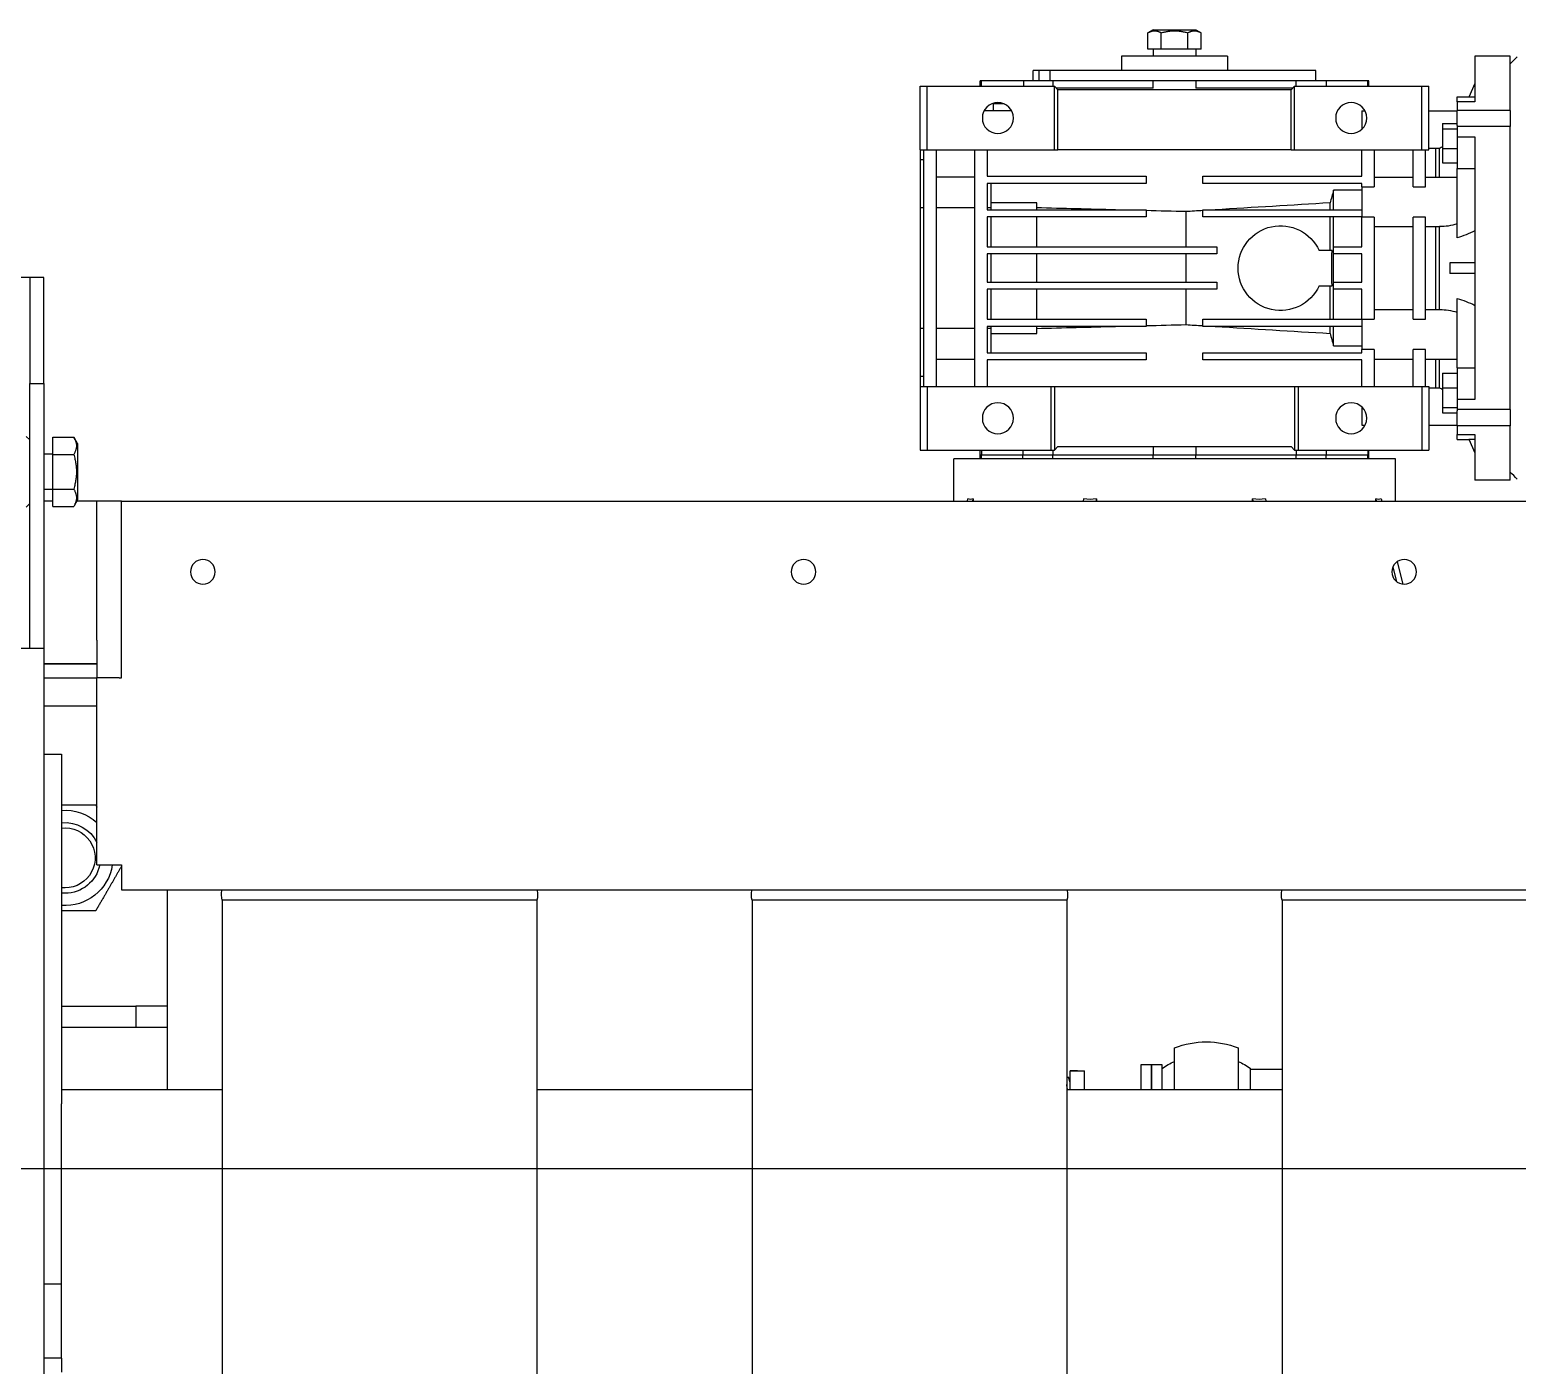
# Model space of a CAD drawing. Header units: millimetres. Extents: x -383313 to -161684, y -117025 to 99224.
# Drawn here: x -348563.1 to -348142.1, y -7640.7 to -7262.6 of the extents above; entities that cross this region are included whole.
import ezdxf

# ---------------------------------------------------------------- set-up
doc = ezdxf.new("R2010")
doc.units = ezdxf.units.MM
doc.header["$MEASUREMENT"] = 0
doc.layers.add('PV-55E8', color=7, linetype='Continuous')

# ---------------------------------------------------------------- blocks, each defined once
blk = doc.blocks.new('*U123')
at = {"layer": 'PV-55E8', "color": 3}
for p, q in [((-1154, -460.38), (-1154, 460.38)), ((-1065, -460.38), (-1065, 460.38)), ((-1004, -460.38), (-1004, 460.38)), ((-915, -460.38), (-915, 460.38)), ((-854, -460.38), (-854, 460.38)), ((-1204.5, -531.73), (-1204.5, 458.27)), ((-1199.5, -330.73), (-1199.5, -326.73)), ((-1199.5, -330.73), (-1204.5, -330.73)), ((-1199.5, -330.73), (-1199.5, -402.73)), ((-1199.5, -351.73), (-1204.5, -351.73)), ((-1199.5, -406.73), (-1199.5, -402.73)), ((-1199.5, -501.73), (-1199.5, -406.73)), ((-1154, -406.73), (-1199.5, -406.73)), ((-1169.5, -406.73), (-1169.5, -424.38)), ((-1004, -406.73), (-1065, -406.73)), ((-854, -406.73), (-915, -406.73)), ((-914, -406.73), (-914, -412.05)), ((-910, -406.73), (-910, -412.08)), ((-894, -413.79), (-894, -406.73)), ((-891, -413.79), (-891, -406.73)), ((-891, -406.73), (-891, -413.79)), ((-888, -406.73), (-888, -413.79)), ((-884.5, -406.73), (-884.5, -418.61)), ((-866.5, -418.61), (-866.5, -406.73)), ((-863, -406.73), (-863, -412.75)), ((-914, -408.79), (-914.55, -410.29)), ((-914, -412.08), (-914, -412.05)), ((-891, -413.79), (-894, -413.79)), ((-888, -413.79), (-891, -413.79)), ((-863, -412.61), (-854, -412.61)), ((-1178.5, -424.38), (-1199.5, -424.38)), ((-1178.5, -430.38), (-1178.5, -424.38)), ((-1169.5, -424.38), (-1178.5, -424.38)), ((-1169.5, -424.38), (-1169.5, -430.38)), ((-1199.5, -430.38), (-1178.5, -430.38)), ((-1169.5, -430.38), (-1178.5, -430.38)), ((-1169.5, -430.38), (-1169.5, -463.38)), ((-1065, -460.38), (-1154, -460.38)), ((-1065, -460.38), (-1154, -460.38)), ((-915, -460.38), (-1004, -460.38)), ((-915, -460.38), (-1004, -460.38)), ((-765, -460.38), (-854, -460.38)), ((-765, -460.38), (-854, -460.38)), ((-1182.5, -463.38), (-286.5, -463.38)), ((-1182.5, -469.68), (-1182.5, -463.38)), ((-1189.5, -470.38), (-1183.2, -470.38)), ((-1189.5, -470.38), (-1189.5, -523.38)), ((-1183.2, -470.38), (-1182.5, -470.38)), ((-1182.5, -470.38), (-1182.5, -469.68)), ((-1204.5, -501.73), (-1199.5, -501.73)), ((-1189.5, -515.38), (-1204.5, -515.38)), ((-1204.5, -523.38), (-1189.5, -523.38)), ((-1183.2, -523.38), (-1189.5, -523.38)), ((-1189.5, -534.08), (-1189.5, -523.38)), ((-1183.2, -523.38), (-1182.5, -523.38)), ((-1182.5, -523.38), (-1182.5, -573.38)), ((-1189.5, -527.38), (-1204.5, -527.38)), ((-1204.5, -527.38), (-1189.5, -527.38)), ((-1212, -531.73), (-1204.5, -531.73)), ((-1208.5, -531.73), (-1208.5, -606.73)), ((-1204.5, -606.73), (-1204.5, -531.73)), ((-1189.5, -534.08), (-1189.5, -573.38)), ((-822.69, -554.81), (-821.63, -550.6)), ((-821.52, -556.23), (-819.92, -549.9)), ((-1208.5, -572.73), (-1209.5, -571.73)), ((-1202, -571.92), (-1202, -576.82)), ((-1202, -571.92), (-1196.05, -571.92)), ((-1195, -573.73), (-1196.05, -571.92)), ((-1202, -573.38), (-1204.5, -573.38)), ((-1202, -576.73), (-1204.5, -576.73)), ((-1189.5, -573.38), (-1195.2, -573.38)), ((-1195, -589.73), (-1195, -573.73)), ((-1182.5, -573.38), (-1189.5, -573.38)), ((-1182.5, -573.38), (-286.5, -573.38)), ((-947, -573.38), (-947, -585.38)), ((-943.14, -573.38), (-942.98, -574.02)), ((-941.61, -573.38), (-941.45, -574.02)), ((-941.45, -574.02), (-941.45, -573.38)), ((-910.25, -574.02), (-910.32, -573.38)), ((-906.56, -574.02), (-906.63, -573.38)), ((-906.56, -573.38), (-906.56, -574.02)), ((-862.44, -573.38), (-862.44, -574.02)), ((-862.44, -574.02), (-862.37, -573.38)), ((-858.75, -574.02), (-858.68, -573.38)), ((-827.55, -573.38), (-827.55, -574.02)), ((-827.55, -574.02), (-827.39, -573.38)), ((-826.02, -574.02), (-825.86, -573.38)), ((-822, -573.38), (-822, -585.38)), ((-1202, -576.82), (-1202, -586.64)), ((-1202, -576.82), (-1196.05, -576.82)), ((-799.5, -592.29), (-799.5, -579.38)), ((-789.5, -579.38), (-799.5, -579.38)), ((-789.5, -579.38), (-789.5, -594.72)), ((-1202, -586.73), (-1204.5, -586.73)), ((-1202, -586.64), (-1202, -591.55)), ((-1202, -586.64), (-1196.05, -586.64)), ((-956.5, -587.88), (-954.5, -587.88)), ((-956.5, -605.88), (-956.5, -587.88)), ((-954.5, -587.88), (-919.5, -587.88)), ((-954.5, -605.88), (-954.5, -587.88)), ((-822, -585.38), (-947, -585.38)), ((-939.5, -585.38), (-939.5, -586.38)), ((-939.17, -586.38), (-939.5, -586.38)), ((-939.5, -586.38), (-939.5, -587.88)), ((-939.17, -586.38), (-939.5, -586.38)), ((-939.17, -585.38), (-939.17, -586.38)), ((-927.4, -586.38), (-939.17, -586.38)), ((-939.17, -587.88), (-939.17, -586.38)), ((-927.4, -586.38), (-939.17, -586.38)), ((-927.4, -585.38), (-927.4, -586.38)), ((-927.4, -587.88), (-927.4, -586.38)), ((-918.91, -586.38), (-927.4, -586.38)), ((-918.91, -586.38), (-927.4, -586.38)), ((-919.5, -587.88), (-918.5, -587.88)), ((-919.5, -605.88), (-919.5, -587.88)), ((-918.91, -585.38), (-918.91, -586.38)), ((-890.5, -586.38), (-918.91, -586.38)), ((-918.91, -587.88), (-918.91, -586.38)), ((-890.5, -586.38), (-918.91, -586.38)), ((-918.5, -587.88), (-917.5, -588.88)), ((-918.5, -605.88), (-918.5, -587.88)), ((-917.5, -588.88), (-851.5, -588.88)), ((-890.5, -585.38), (-890.5, -586.38)), ((-890.5, -588.88), (-890.5, -586.38)), ((-878.5, -586.38), (-890.5, -586.38)), ((-878.5, -586.38), (-890.5, -586.38)), ((-878.5, -585.38), (-878.5, -586.38)), ((-850.09, -586.38), (-878.5, -586.38)), ((-878.5, -588.88), (-878.5, -586.38)), ((-850.09, -586.38), (-878.5, -586.38)), ((-851.5, -588.88), (-850.5, -587.88)), ((-850.5, -605.88), (-850.5, -587.88)), ((-850.5, -587.88), (-849.5, -587.88)), ((-850.09, -585.38), (-850.09, -586.38)), ((-850.09, -587.88), (-850.09, -586.38)), ((-841.6, -586.38), (-850.09, -586.38)), ((-841.6, -586.38), (-850.09, -586.38)), ((-849.5, -605.88), (-849.5, -587.88)), ((-849.5, -587.88), (-814.5, -587.88)), ((-841.6, -585.38), (-841.6, -586.38)), ((-829.83, -586.38), (-841.6, -586.38)), ((-841.6, -587.88), (-841.6, -586.38)), ((-829.83, -586.38), (-841.6, -586.38)), ((-829.83, -585.38), (-829.83, -586.38)), ((-829.83, -587.88), (-829.83, -586.38)), ((-829.5, -586.38), (-829.83, -586.38)), ((-829.5, -586.38), (-829.83, -586.38)), ((-829.5, -585.38), (-829.5, -586.38)), ((-829.5, -586.38), (-829.5, -587.88)), ((-814.5, -587.88), (-812.5, -587.88)), ((-814.5, -605.88), (-814.5, -587.88)), ((-812.5, -605.88), (-812.5, -587.88)), ((-801.22, -590.98), (-799.5, -587.12)), ((-1208.5, -590.73), (-1209.5, -591.73)), ((-1202, -591.55), (-1196.05, -591.55)), ((-1195, -589.73), (-1196.05, -591.55)), ((-804.5, -590.88), (-804.5, -592.29)), ((-804.5, -590.88), (-801.17, -590.88)), ((-804.5, -592.29), (-799.5, -592.29)), ((-804.5, -594.72), (-804.5, -592.29)), ((-801.22, -590.98), (-799.5, -590.98)), ((-831.5, -594.95), (-830.56, -594.95)), ((-831.5, -600.08), (-831.5, -594.95)), ((-812.5, -594.88), (-804.5, -594.88)), ((-789.5, -594.72), (-804.5, -594.72)), ((-804.5, -594.72), (-804.5, -598.97)), ((-789.5, -596.23), (-789.5, -594.72)), ((-789.5, -599.31), (-789.5, -596.23)), ((-808.65, -599.94), (-808.65, -598.45)), ((-808.65, -598.45), (-804.5, -598.45)), ((-808.65, -605.52), (-808.65, -599.94)), ((-808.65, -599.94), (-804.5, -599.94)), ((-804.5, -599.31), (-804.5, -598.97)), ((-789.5, -599.31), (-804.5, -599.31)), ((-804.5, -602.19), (-804.5, -599.31)), ((-789.5, -599.31), (-789.5, -679.44)), ((-956.5, -608.69), (-956.5, -605.88)), ((-956.5, -605.88), (-955.5, -605.88)), ((-955.5, -605.88), (-954.5, -605.88)), ((-955.5, -672.88), (-955.5, -605.88)), ((-954.5, -605.88), (-919.5, -605.88)), ((-952, -672.88), (-952, -605.88)), ((-941, -605.88), (-941, -672.88)), ((-937.5, -613.38), (-937.5, -605.88)), ((-919.5, -605.88), (-918.5, -605.88)), ((-918.5, -605.88), (-850.5, -605.88)), ((-850.5, -605.88), (-849.5, -605.88)), ((-849.5, -605.88), (-814.5, -605.88)), ((-831.5, -605.88), (-831.5, -613.38)), ((-828, -616.33), (-828, -605.88)), ((-817, -605.88), (-817, -616.33)), ((-814.5, -605.88), (-813.5, -605.88)), ((-813.5, -605.88), (-813.5, -616.33)), ((-813.5, -605.88), (-812.5, -605.88)), ((-810.5, -605.41), (-812.5, -605.41)), ((-810.5, -605.41), (-810.5, -613.63)), ((-810.5, -605.52), (-809.5, -605.52)), ((-809.5, -605.52), (-809.5, -613.63)), ((-808.65, -609.6), (-808.65, -605.52)), ((-808.65, -605.52), (-804.5, -605.52)), ((-799.5, -602.19), (-804.5, -602.19)), ((-804.5, -611.18), (-804.5, -602.19)), ((-799.5, -676.56), (-799.5, -602.19)), ((-1208.5, -636.73), (-1208.5, -606.73)), ((-1208.5, -606.73), (-1204.5, -606.73)), ((-1204.5, -606.73), (-1204.5, -636.73)), ((-956.5, -622.33), (-956.5, -608.69)), ((-955.5, -608.69), (-956.5, -608.69)), ((-808.65, -609.6), (-804.5, -609.6)), ((-941, -613.53), (-952, -613.53)), ((-892.5, -613.38), (-937.5, -613.38)), ((-892.5, -615.38), (-892.5, -613.38)), ((-831.5, -613.38), (-876.5, -613.38)), ((-876.5, -613.38), (-876.5, -615.38)), ((-828, -613.63), (-817, -613.63)), ((-813.5, -613.63), (-804.5, -613.63)), ((-804.5, -611.18), (-799.5, -611.18)), ((-804.5, -611.18), (-804.5, -630.75)), ((-937.5, -615.38), (-892.5, -615.38)), ((-937.5, -622.88), (-937.5, -615.38)), ((-936.5, -622.33), (-936.5, -615.38)), ((-876.5, -615.38), (-831.5, -615.38)), ((-839.5, -617.34), (-839.5, -622.88)), ((-839.5, -617.34), (-831.5, -617.34)), ((-831.5, -615.38), (-831.5, -616.33)), ((-831.5, -624.93), (-831.5, -616.33)), ((-828, -616.33), (-831.5, -616.33)), ((-813.5, -616.33), (-817, -616.33)), ((-955.5, -622.33), (-956.5, -622.33)), ((-956.5, -656.42), (-956.5, -622.33)), ((-941, -622.33), (-952, -622.33)), ((-936.5, -622.33), (-937.5, -622.33)), ((-892.5, -622.88), (-937.5, -622.88)), ((-936.5, -620.89), (-923.5, -620.89)), ((-936.5, -622.88), (-936.5, -622.33)), ((-923.5, -620.89), (-923.5, -622.88)), ((-892.5, -624.88), (-892.5, -622.88)), ((-876.5, -622.88), (-876.5, -624.88)), ((-831.5, -622.88), (-876.5, -622.88)), ((-840.46, -620.89), (-840.46, -622.88)), ((-937.5, -624.88), (-892.5, -624.88)), ((-937.5, -633.38), (-937.5, -624.88)), ((-936.5, -633.38), (-936.5, -624.88)), ((-923.5, -624.88), (-923.5, -633.38)), ((-881.25, -623.38), (-881.25, -633.38)), ((-876.5, -624.88), (-831.5, -624.88)), ((-840.46, -624.88), (-840.46, -634.38)), ((-839.5, -624.88), (-839.5, -633.38)), ((-831.5, -624.93), (-831.5, -633.38)), ((-831.5, -624.93), (-828, -624.93)), ((-828, -653.83), (-828, -624.93)), ((-817, -624.93), (-817, -653.83)), ((-817, -624.93), (-813.5, -624.93)), ((-813.5, -624.93), (-813.5, -653.83)), ((-828, -627.63), (-817, -627.63)), ((-813.5, -627.63), (-809.27, -627.63)), ((-810.5, -627.63), (-810.5, -651.13)), ((-809.5, -627.63), (-809.5, -651.13)), ((-872.5, -633.38), (-937.5, -633.38)), ((-937.5, -635.38), (-872.5, -635.38)), ((-937.5, -643.38), (-937.5, -635.38)), ((-936.5, -643.38), (-936.5, -635.38)), ((-923.5, -635.38), (-923.5, -643.38)), ((-881.25, -635.38), (-881.25, -643.38)), ((-872.5, -635.38), (-872.5, -633.38)), ((-843.59, -634.38), (-839.91, -634.38)), ((-839.5, -633.38), (-839.5, -635.38)), ((-831.5, -633.38), (-839.5, -633.38)), ((-839.5, -635.38), (-839.5, -643.38)), ((-839.5, -635.38), (-831.5, -635.38)), ((-831.5, -635.38), (-831.5, -643.38)), ((-1208.5, -636.73), (-1212.5, -636.73)), ((-1204.5, -636.73), (-1208.5, -636.73)), ((-799.5, -637.88), (-806.59, -637.88)), ((-872.5, -643.38), (-937.5, -643.38)), ((-872.5, -645.38), (-872.5, -643.38)), ((-839.5, -643.38), (-839.5, -645.38)), ((-831.5, -643.38), (-839.5, -643.38)), ((-799.5, -640.88), (-806.59, -640.88)), ((-937.5, -645.38), (-872.5, -645.38)), ((-937.5, -653.88), (-937.5, -645.38)), ((-936.5, -653.88), (-936.5, -645.38)), ((-923.5, -645.38), (-923.5, -653.88)), ((-881.25, -645.38), (-881.25, -655.37)), ((-839.91, -644.38), (-843.59, -644.38)), ((-840.46, -644.38), (-840.46, -653.88)), ((-839.5, -645.38), (-839.5, -653.88)), ((-839.5, -645.38), (-831.5, -645.38)), ((-831.5, -645.38), (-831.5, -653.83)), ((-804.5, -648), (-804.5, -667.58)), ((-828, -651.13), (-817, -651.13)), ((-813.5, -651.13), (-809.27, -651.13)), ((-955.5, -656.42), (-956.5, -656.42)), ((-956.5, -670.07), (-956.5, -656.42)), ((-941, -656.42), (-952, -656.42)), ((-892.5, -653.88), (-937.5, -653.88)), ((-937.5, -663.38), (-937.5, -655.88)), ((-937.5, -655.88), (-892.5, -655.88)), ((-936.5, -656.42), (-937.5, -656.42)), ((-936.5, -656.42), (-936.5, -655.88)), ((-936.5, -663.38), (-936.5, -656.42)), ((-923.5, -655.88), (-923.5, -657.87)), ((-892.5, -655.88), (-892.5, -653.88)), ((-831.5, -653.88), (-876.5, -653.88)), ((-876.5, -653.88), (-876.5, -655.88)), ((-876.5, -655.88), (-831.5, -655.88)), ((-840.46, -655.88), (-840.46, -657.87)), ((-839.5, -655.88), (-839.5, -661.42)), ((-828, -653.83), (-831.5, -653.83)), ((-831.5, -662.43), (-831.5, -653.83)), ((-813.5, -653.83), (-817, -653.83)), ((-923.5, -657.87), (-936.5, -657.87)), ((-892.5, -663.38), (-937.5, -663.38)), ((-892.5, -665.38), (-892.5, -663.38)), ((-831.5, -663.38), (-876.5, -663.38)), ((-876.5, -663.38), (-876.5, -665.38)), ((-831.5, -661.42), (-839.5, -661.42)), ((-831.5, -662.43), (-831.5, -663.38)), ((-831.5, -662.43), (-828, -662.43)), ((-828, -672.88), (-828, -662.43)), ((-828, -665.13), (-817, -665.13)), ((-817, -662.43), (-817, -672.88)), ((-817, -662.43), (-813.5, -662.43)), ((-813.5, -662.43), (-813.5, -672.88)), ((-813.5, -665.13), (-804.5, -665.13)), ((-810.5, -665.13), (-810.5, -673.34)), ((-809.5, -665.13), (-809.5, -673.23)), ((-952, -665.22), (-941, -665.22)), ((-937.5, -672.88), (-937.5, -665.38)), ((-937.5, -665.38), (-892.5, -665.38)), ((-876.5, -665.38), (-831.5, -665.38)), ((-831.5, -665.38), (-831.5, -672.88)), ((-808.65, -673.24), (-808.65, -669.16)), ((-808.65, -669.16), (-804.5, -669.16)), ((-804.5, -676.56), (-804.5, -667.58)), ((-804.5, -667.58), (-799.5, -667.58)), ((-956.5, -672.88), (-956.5, -670.07)), ((-955.5, -670.07), (-956.5, -670.07)), ((-956.5, -672.88), (-955.5, -672.88)), ((-956.5, -672.88), (-956.5, -690.88)), ((-955.5, -672.88), (-954.5, -672.88)), ((-954.5, -672.88), (-918.5, -672.88)), ((-954.5, -672.88), (-954.5, -690.88)), ((-918.5, -672.88), (-917.5, -672.88)), ((-918.5, -672.88), (-918.5, -690.88)), ((-851.5, -672.88), (-917.5, -672.88)), ((-917.5, -672.88), (-917.5, -689.88)), ((-851.5, -672.88), (-850.5, -672.88)), ((-851.5, -672.88), (-851.5, -689.88)), ((-850.5, -672.88), (-850.5, -690.88)), ((-850.5, -672.88), (-814.5, -672.88)), ((-814.5, -672.88), (-813.5, -672.88)), ((-814.5, -672.88), (-814.5, -690.88)), ((-813.5, -672.88), (-812.5, -672.88)), ((-812.5, -672.88), (-812.5, -690.88)), ((-812.5, -673.34), (-810.5, -673.34)), ((-809.5, -673.23), (-810.5, -673.23)), ((-808.65, -678.82), (-808.65, -673.24)), ((-808.65, -673.24), (-804.5, -673.24)), ((-804.5, -679.44), (-804.5, -676.56)), ((-804.5, -676.56), (-799.5, -676.56)), ((-831.5, -683.88), (-831.5, -678.67)), ((-808.65, -680.31), (-808.65, -678.82)), ((-808.65, -678.82), (-804.5, -678.82)), ((-808.65, -680.31), (-804.5, -680.31)), ((-789.5, -679.44), (-804.5, -679.44)), ((-804.5, -679.79), (-804.5, -679.44)), ((-804.5, -679.79), (-804.5, -684.04)), ((-789.5, -682.52), (-789.5, -679.44)), ((-930.59, -683.88), (-938.41, -683.88)), ((-935.79, -685.88), (-935.79, -683.88)), ((-932.69, -685.88), (-935.79, -685.88)), ((-831.5, -683.88), (-830.59, -683.88)), ((-812.5, -683.88), (-804.5, -683.88)), ((-804.5, -686.46), (-804.5, -684.04)), ((-789.5, -684.04), (-804.5, -684.04)), ((-789.5, -684.04), (-789.5, -682.52)), ((-789.5, -684.04), (-789.5, -699.38)), ((-917.5, -689.88), (-918.5, -690.88)), ((-890.5, -690.38), (-918, -690.38)), ((-851.5, -689.88), (-917.5, -689.88)), ((-890.5, -690.38), (-890.5, -692.38)), ((-878.5, -692.38), (-878.5, -690.38)), ((-851, -690.38), (-878.5, -690.38)), ((-850.5, -690.88), (-851.5, -689.88)), ((-804.5, -686.46), (-804.5, -687.88)), ((-799.5, -686.46), (-804.5, -686.46)), ((-804.5, -687.88), (-801.17, -687.88)), ((-799.5, -687.77), (-801.22, -687.77)), ((-799.5, -691.63), (-801.22, -687.77)), ((-799.5, -699.38), (-799.5, -686.46)), ((-956.5, -690.88), (-954.5, -690.88)), ((-954.5, -690.88), (-918.5, -690.88)), ((-939.5, -690.88), (-939.5, -692.38)), ((-939.21, -692.38), (-939.5, -692.38)), ((-939.21, -692.38), (-939.21, -690.88)), ((-927.15, -692.38), (-939.21, -692.38)), ((-927.15, -690.88), (-927.15, -692.38)), ((-918.91, -692.38), (-927.15, -692.38)), ((-924.5, -692.38), (-924.5, -695.38)), ((-922.86, -695.38), (-922.86, -692.38)), ((-919.65, -692.38), (-919.65, -695.38)), ((-918.91, -692.38), (-918.91, -690.88)), ((-890.5, -692.38), (-918.91, -692.38)), ((-878.5, -692.38), (-890.5, -692.38)), ((-850.09, -692.38), (-878.5, -692.38)), ((-850.5, -690.88), (-814.5, -690.88)), ((-850.09, -690.88), (-850.09, -692.38)), ((-841.6, -692.38), (-850.09, -692.38)), ((-844.5, -692.38), (-844.5, -695.38)), ((-841.6, -692.38), (-841.6, -690.88)), ((-829.83, -692.38), (-841.6, -692.38)), ((-829.83, -690.88), (-829.83, -692.38)), ((-829.5, -692.38), (-829.83, -692.38)), ((-829.5, -690.88), (-829.5, -692.38)), ((-814.5, -690.88), (-812.5, -690.88)), ((-922.86, -695.38), (-924.5, -695.38)), ((-919.65, -695.38), (-922.86, -695.38)), ((-844.5, -695.38), (-919.65, -695.38)), ((-899.5, -699.38), (-899.5, -695.38)), ((-869.5, -699.38), (-869.5, -695.38)), ((-789.5, -697.24), (-787.5, -699.24)), ((-869.5, -699.38), (-899.5, -699.38)), ((-888.25, -701.38), (-892.01, -701.38)), ((-892.01, -701.38), (-892.01, -706.01)), ((-890.5, -701.38), (-890.5, -699.38)), ((-880.75, -701.38), (-888.25, -701.38)), ((-888.25, -701.38), (-888.25, -706.01)), ((-876.99, -701.38), (-880.75, -701.38)), ((-880.75, -701.38), (-880.75, -706.01)), ((-878.5, -701.38), (-878.5, -699.38)), ((-876.99, -701.38), (-876.99, -706.01)), ((-789.5, -699.38), (-799.5, -699.38)), ((-890.5, -706.88), (-892.01, -706.01)), ((-890.5, -706.88), (-878.5, -706.88)), ((-878.5, -706.88), (-876.99, -706.01))]:
    blk.add_line(p, q, dxfattribs=at)
for centre, radius in [((-1159.5, -553.38), 3.5), ((-989.5, -553.38), 3.5), ((-819.5, -553.38), 3.5), ((-934.5, -596.88), 4.39), ((-834.5, -596.88), 4.39), ((-934.5, -681.88), 4.39), ((-834.5, -681.88), 4.39)]:
    blk.add_circle(centre, radius, dxfattribs=at)
for centre, radius, start, end in [((-875.5, -395.29), 21.47, 234.4003, 245.2206), ((-875.5, -395.29), 21.47, 294.7794, 305.5997), ((-875.5, -395.29), 25, 248.8998, 291.1002), ((-1198.5, -472.38), 13.5, 8.5196, 94.248), ((-1198.5, -472.38), 10, 90, 95.7392), ((-1198.5, -472.38), 10, 11.537, 90), ((-1149.28, -461.93), 4.97, 161.7425, 196.9066), ((-1069.72, -461.93), 4.97, 343.0934, 18.2575), ((-999.28, -461.93), 4.97, 161.7425, 196.9066), ((-919.72, -461.93), 4.97, 343.0934, 18.2575), ((-849.28, -461.93), 4.97, 161.7425, 196.9066), ((-1198.5, -472.38), 8.5, 263.2437, 90), ((-1198.5, -472.38), 8.5, 90, 96.7563), ((-1198.5, -472.38), 10, 264.2608, 334.1581), ((-1198.5, -472.38), 13.5, 265.752, 311.8103), ((32373.9, -33684.33), 46857.23, 135.049021, 135.052482), ((-854.5, -639.38), 12, 24.6243, 335.3757)]:
    blk.add_arc(centre, radius, start, end, dxfattribs=at)
for centre, major_axis, ratio, start_param, end_param in [((-907.8, -395.29), (-100.8, 0), 0.166667, 1.50925, 1.548969), ((-884.5, -802.2), (58.33, -228.22), 0.098407, 9.367628, 9.431639), ((-884.5, -802.2), (25.52, -228.2), 0.250002, 9.36482, 9.42883), ((-884.5, -802.2), (-25.52, -228.2), 0.250002, 3.13754, 3.201551), ((-884.5, -802.2), (-58.33, -228.22), 0.098407, 3.134731, 3.198742), ((-819.01, -639.38), (0, 26.63), 0.467015, 4.656029, 4.768749)]:
    blk.add_ellipse(centre, major_axis=major_axis, ratio=ratio, start_param=start_param, end_param=end_param, dxfattribs=at)
at = {"layer": 'PV-55E8', "color": 3, "extrusion": (0, 0, -1)}
blk.add_ellipse((-916.2, -395.29), major_axis=(-100.8, 0), ratio=0.166667, start_param=4.67071, end_param=4.690562, dxfattribs=at)
at = {"layer": 'PV-55E8', "color": 3}
for points, weights in [([(-914.79, -406.73), (-914.88, -407.45), (-915, -408.19)], [1.60616821993, 1.59364693588, 1.57679376876]), ([(-915, -410.29), (-914.55, -410.29), (-914.55, -410.29)], [1.57679376876, 1.64236092225, 1.64236092225]), ([(-1189.84, -457.38), (-1195.01, -457.38), (-1199.5, -457.38)], [1.52444471331, 1.6570136356, 1.64054012076]), ([(-1182.5, -470.09), (-1186.04, -463.95), (-1189.84, -457.38)], [1.58108598431, 1.72736273626, 1.52444471331]), ([(-1199.5, -487.38), (-1195.01, -487.38), (-1189.84, -487.38)], [1.64054012076, 1.6570136356, 1.52444471331]), ([(-1189.84, -487.38), (-1189.67, -487.08), (-1189.5, -486.79)], [1.52444471331, 1.53257713429, 1.54014868012]), ([(-1196.05, -576.82), (-1194.63, -574.37), (-1196.05, -571.92)], [1.22364575665, 1.41294441399, 1.22364575665]), ([(-1196.05, -586.64), (-1194.63, -581.73), (-1196.05, -576.82)], [1.22364575665, 1.41294441399, 1.22364575665]), ([(-1196.05, -591.55), (-1194.63, -589.09), (-1196.05, -586.64)], [1.22364575665, 1.41294441399, 1.22364575665]), ([(-892.01, -706.01), (-890.13, -707.09), (-888.25, -706.01)], [1.2245094272, 1.41394169484, 1.2245094272]), ([(-888.25, -706.01), (-884.5, -707.09), (-880.75, -706.01)], [1.2245094272, 1.41394169484, 1.2245094272]), ([(-880.75, -706.01), (-878.87, -707.09), (-876.99, -706.01)], [1.2245094272, 1.41394169484, 1.2245094272])]:
    blk.add_rational_spline(points, weights, degree=2, dxfattribs=at)
for points in [[(-809.5, -605.52), (-809.22, -605.35), (-808.93, -605.17), (-808.65, -604.99)], [(-840.46, -620.89), (-840.14, -619.71), (-839.82, -618.52), (-839.5, -617.34)], [(-923.5, -622.31), (-916.05, -622.5), (-908.6, -622.69), (-901.16, -622.88)], [(-873.01, -622.88), (-862.16, -622.21), (-851.31, -621.55), (-840.46, -620.89)], [(-892.5, -623.1), (-888.75, -623.19), (-885, -623.29), (-881.25, -623.38)], [(-881.25, -623.38), (-879.67, -623.28), (-878.08, -623.19), (-876.5, -623.09)], [(-804.5, -630.75), (-802.81, -630.3), (-801.14, -629.67), (-799.5, -628.84)], [(-839.91, -634.38), (-840, -637.71), (-840, -641.05), (-839.91, -644.38)], [(-799.5, -649.91), (-801.14, -649.08), (-802.81, -648.46), (-804.5, -648)], [(-809.3, -651.13), (-809.36, -651.13), (-809.43, -651.13), (-809.5, -651.13)], [(-901.16, -655.88), (-908.6, -656.07), (-916.05, -656.25), (-923.5, -656.44)], [(-881.25, -655.37), (-885, -655.47), (-888.75, -655.56), (-892.5, -655.66)], [(-876.5, -655.66), (-878.08, -655.57), (-879.67, -655.47), (-881.25, -655.37)], [(-840.46, -657.87), (-851.31, -657.2), (-862.16, -656.54), (-873.01, -655.88)], [(-839.5, -661.42), (-839.82, -660.23), (-840.14, -659.05), (-840.46, -657.87)], [(-808.65, -673.77), (-808.93, -673.59), (-809.22, -673.41), (-809.5, -673.23)]]:
    blk.add_open_spline(points, degree=3, dxfattribs=at)
for points, knots in [([(-809.3, -627.63), (-808.54, -627.63), (-807.77, -627.57), (-806.17, -627.32), (-805.34, -627.13), (-804.5, -626.87)], [0.000247781, 0.000247781, 0.000247781, 0.000247781, 0.003026883, 0.003026883, 0.006053522, 0.006053522, 0.006053522, 0.006053522]), ([(-804.5, -651.88), (-805.34, -651.62), (-806.18, -651.43), (-807.77, -651.19), (-808.52, -651.13), (-809.27, -651.13)], [0.006189397, 0.006189397, 0.006189397, 0.006189397, 0.009215586, 0.009215586, 0.011960366, 0.011960366, 0.011960366, 0.011960366])]:
    blk.add_open_spline(points, degree=3, knots=knots, dxfattribs=at)
blk = doc.blocks.new('паллета1')
at = {"color": 44}
blk.add_line((0, 580), (0, -580), dxfattribs=at)

msp = doc.modelspace()

# ---------------------------------------------------------------- block references
at = {"xscale": -1, "rotation": 180}
msp.add_blockref('*U123', (-347354.63832, -7969.47031), dxfattribs=at)
at = {"color": 2, "rotation": 270}
msp.add_blockref('паллета1', (-348093.40006, -7585.09229), dxfattribs=at)

doc.saveas('drawing.dxf')
